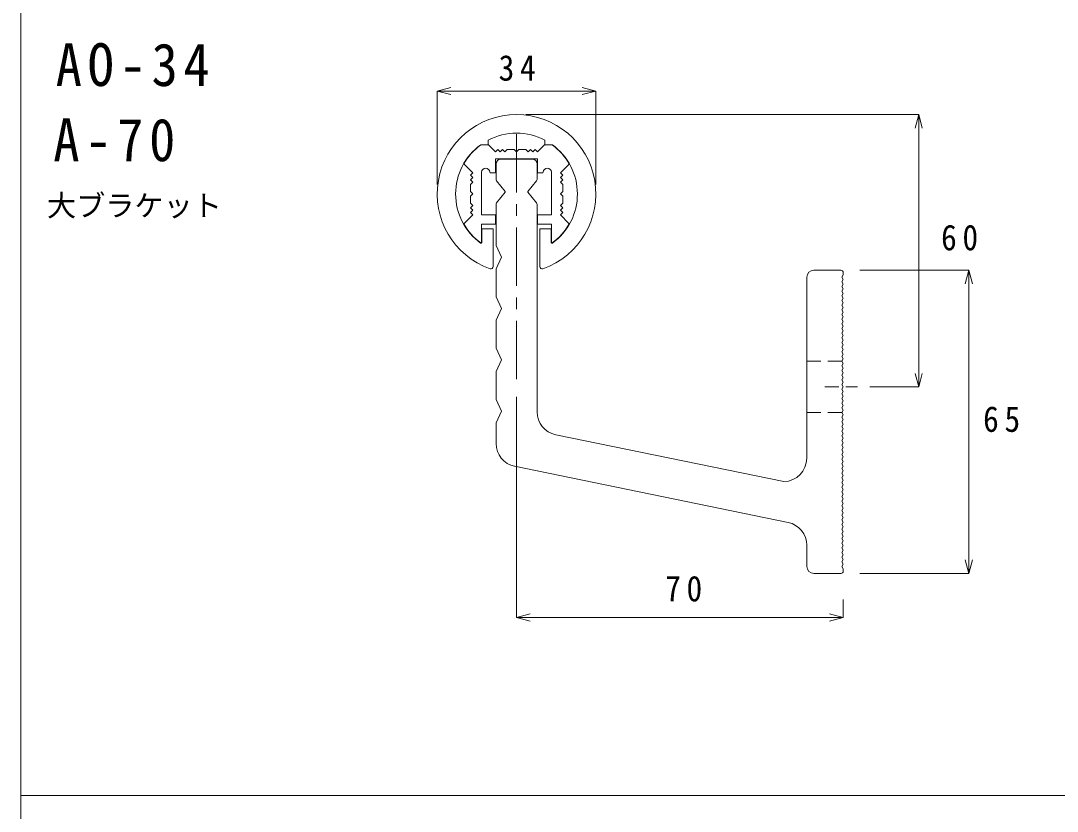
# Model space of a CAD drawing. Units: millimetres, scale not verified, with parts at other scales. Extents: x -3793 to 2769, y -1367 to 1367.
# Drawn here: x -1974 to -1086, y -695 to -18 of the extents above; entities that cross this region are included whole.
import ezdxf
from ezdxf.enums import TextEntityAlignment as Align

# ---------------------------------------------------------------- set-up
doc = ezdxf.new("R2010")
doc.units = ezdxf.units.MM
doc.header["$LTSCALE"] = 10
doc.linetypes.add('CHAIN1', pattern=[8, 5, -1, 1, -1])
doc.linetypes.add('DASHED1', pattern=[1.8, 1.2, -0.6])
doc.layers.add('0-F_外枠', color=7, linetype='Continuous', lineweight=18)
doc.styles.add('ＭＳ ゴシック', font='')
doc.styles.get('ＭＳ ゴシック').set_extended_font_data('MS Gothic')

msp = doc.modelspace()

# ---------------------------------------------------------------- linework, layer by layer
at = {"layer": '0-F_外枠', "color": 3, "lineweight": 9}
for p, q in [((-1617.01, -78), (-1605.42, -74.89)), ((-1617.01, -78), (-1481.01, -78)), ((-1617.01, -78), (-1605.42, -81.11)), ((-1617.01, -78), (-1617.01, -158.24)), ((-1481.01, -78), (-1492.61, -74.89)), ((-1481.01, -78), (-1492.61, -81.11)), ((-1481.01, -78), (-1481.01, -158.24)), ((-1204.29, -98.24), (-1541.01, -98.24)), ((-1204.29, -98.24), (-1207.4, -109.83)), ((-1204.29, -98.24), (-1204.29, -331.65)), ((-1204.29, -98.24), (-1201.19, -109.83)), ((-1161.39, -231.65), (-1254.61, -231.65)), ((-1161.39, -231.65), (-1164.49, -243.24)), ((-1161.39, -491.65), (-1161.39, -231.65)), ((-1161.39, -231.65), (-1158.28, -243.24)), ((-1204.29, -331.65), (-1207.4, -320.06)), ((-1204.29, -331.65), (-1201.19, -320.06)), ((-1204.29, -331.65), (-1246.21, -331.65)), ((-1549.01, -529.41), (-1549.01, -340.18)), ((-1161.39, -491.65), (-1164.49, -480.06)), ((-1161.39, -491.65), (-1158.28, -480.06)), ((-1161.39, -491.65), (-1254.61, -491.65)), ((-1269.01, -529.41), (-1269.01, -513.87)), ((-1549.01, -529.41), (-1537.42, -526.31)), ((-1549.01, -529.41), (-1537.42, -532.52)), ((-1549.01, -529.41), (-1269.01, -529.41)), ((-1269.01, -529.41), (-1280.61, -526.31)), ((-1269.01, -529.41), (-1280.61, -532.52))]:
    msp.add_line(p, q, dxfattribs=at)
at = {"layer": '0-F_外枠', "color": 5, "linetype": 'CHAIN1'}
msp.add_line((-1549.01, -115.04), (-1549.01, -328.18), dxfattribs=at)
at = {"layer": '0-F_外枠'}
for p, q in [((-1579.74, -124.04), (-1573.21, -124.04)), ((-1573.01, -124.24), (-1579.67, -124.24)), ((-1573.21, -124.04), (-1573.21, -119.98)), ((-1567.01, -130.24), (-1573.01, -124.24)), ((-1531.01, -130.24), (-1525.01, -124.24)), ((-1525.01, -124.24), (-1518.36, -124.24)), ((-1524.81, -124.04), (-1524.81, -119.98)), ((-1518.29, -124.04), (-1524.81, -124.04)), ((-1567.01, -130.24), (-1565.01, -128.24)), ((-1563.01, -130.24), (-1565.01, -128.24)), ((-1561.01, -128.24), (-1563.01, -130.24)), ((-1551.01, -128.24), (-1557.01, -128.24)), ((-1551.01, -128.24), (-1549.01, -130.24)), ((-1547.01, -128.24), (-1549.01, -130.24)), ((-1547.01, -128.24), (-1541.01, -128.24)), ((-1541.01, -128.24), (-1539.01, -130.24)), ((-1539.01, -130.24), (-1537.01, -128.24)), ((-1537.01, -128.24), (-1535.01, -130.24)), ((-1535.01, -130.24), (-1533.01, -128.24)), ((-1531.01, -130.24), (-1533.01, -128.24)), ((-1594.04, -140.81), (-1594.25, -140.6)), ((-1586.61, -148.24), (-1594.04, -140.81)), ((-1567.01, -147.44), (-1567.01, -136.24)), ((-1567.01, -136.24), (-1549.01, -136.24)), ((-1566.61, -140.44), (-1566.61, -153.73)), ((-1558.35, -136.44), (-1562.61, -136.44)), ((-1557.75, -136.44), (-1562.01, -136.44)), ((-1549.01, -136.44), (-1562, -136.44)), ((-1536.01, -136.44), (-1561.4, -136.44)), ((-1531.01, -136.24), (-1549.01, -136.24)), ((-1549.01, -136.44), (-1536.03, -136.44)), ((-1539.68, -136.44), (-1535.41, -136.44)), ((-1531.41, -140.44), (-1531.41, -153.73)), ((-1531.01, -147.44), (-1531.01, -136.24)), ((-1586.61, -148.24), (-1588.61, -150.24)), ((-1588.61, -150.24), (-1586.61, -152.24)), ((-1567.81, -148.24), (-1571.01, -148.24)), ((-1530.21, -148.24), (-1527.01, -148.24)), ((-1519.01, -184.24), (-1519.01, -147.49)), ((-1586.61, -152.24), (-1588.61, -154.24)), ((-1588.61, -154.24), (-1586.61, -156.24)), ((-1586.61, -156.24), (-1588.61, -158.24)), ((-1588.61, -164.24), (-1588.61, -158.24)), ((-1558.81, -164.19), (-1566.18, -154.98)), ((-1539.21, -164.19), (-1531.85, -154.98)), ((-1511.41, -156.24), (-1509.41, -158.24)), ((-1509.41, -164.24), (-1509.41, -158.24)), ((-1588.61, -164.24), (-1586.61, -166.24)), ((-1588.61, -168.24), (-1586.61, -166.24)), ((-1588.61, -168.24), (-1588.61, -174.24)), ((-1558.81, -164.69), (-1566.18, -173.89)), ((-1539.21, -164.69), (-1531.85, -173.89)), ((-1509.41, -164.24), (-1511.41, -166.24)), ((-1509.41, -168.24), (-1511.41, -166.24)), ((-1509.41, -168.24), (-1509.41, -174.24)), ((-1586.61, -176.24), (-1588.61, -174.24)), ((-1588.61, -178.24), (-1586.61, -176.24)), ((-1566.61, -175.14), (-1566.61, -210.44)), ((-1531.41, -353.06), (-1531.41, -175.14)), ((-1511.41, -176.24), (-1509.41, -174.24)), ((-1586.61, -184.24), (-1593.84, -191.46)), ((-1586.61, -180.24), (-1588.61, -178.24)), ((-1588.61, -182.24), (-1586.61, -180.24)), ((-1586.61, -184.24), (-1588.61, -182.24)), ((-1567.01, -184.24), (-1567.01, -192.24)), ((-1531.01, -184.24), (-1519.01, -184.24)), ((-1594.17, -191.79), (-1594.25, -191.87)), ((-1593.84, -191.46), (-1594.17, -191.79)), ((-1567.01, -192.24), (-1579.01, -192.24)), ((-1579.01, -192.24), (-1579.01, -207.93)), ((-1519.01, -192.24), (-1519.01, -207.93)), ((-1578.81, -196.24), (-1578.81, -207.93)), ((-1569.01, -196.24), (-1578.81, -196.24)), ((-1569.01, -228.46), (-1569.01, -196.24)), ((-1529.01, -228.46), (-1529.01, -196.24)), ((-1529.01, -196.24), (-1519.21, -196.24)), ((-1519.21, -196.24), (-1519.21, -207.93)), ((-1561.81, -220.44), (-1566.61, -210.44)), ((-1561.81, -220.44), (-1566.61, -230.44)), ((-1566.61, -230.44), (-1566.61, -254.44)), ((-1300.21, -392.82), (-1300.21, -237.65)), ((-1271.01, -231.65), (-1294.21, -231.65)), ((-1269.01, -235.65), (-1269.01, -233.65)), ((-1561.81, -264.44), (-1566.61, -254.44)), ((-1561.81, -264.44), (-1566.61, -274.44)), ((-1566.61, -274.44), (-1566.61, -298.44)), ((-1561.81, -308.44), (-1566.61, -298.44)), ((-1561.81, -308.44), (-1566.61, -318.44)), ((-1566.61, -318.44), (-1566.61, -342.44)), ((-1561.81, -352.44), (-1566.61, -342.44)), ((-1561.81, -352.44), (-1566.61, -362.44)), ((-1566.61, -380.13), (-1566.61, -362.44)), ((-1319.86, -412.82), (-1515.44, -372.65)), ((-1316.19, -447.88), (-1550.64, -399.72)), ((-1300.21, -467.44), (-1300.21, -485.65)), ((-1269.01, -487.65), (-1269.01, -489.65)), ((-1271.01, -491.65), (-1294.21, -491.65)), ((1273.23, -682), (-1974, -682))]:
    msp.add_line(p, q, dxfattribs=at)
at = {"layer": '0-F_外枠', "color": 5, "linetype": 'DASHED1'}
for p, q in [((-1300.21, -309.65), (-1270.21, -309.65)), ((-1284.61, -331.65), (-1256.61, -331.65)), ((-1300.21, -353.65), (-1270.21, -353.65))]:
    msp.add_line(p, q, dxfattribs=at)
at = {"layer": '0-F_外枠'}
msp.add_lwpolyline([(-1974, -1366.99), (1973.99, -1366.99), (1973.99, 1367), (-1974, 1367)], close=True, dxfattribs=at)
for points in [[(-1557.01, -128.24), (-1559.01, -130.24), (-1561.01, -128.24)], [(-1511.41, -148.24), (-1503.99, -140.81), (-1503.78, -140.6)], [(-1567.01, -184.24), (-1579.01, -184.24), (-1579.01, -147.49)], [(-1511.41, -148.24), (-1509.41, -150.24), (-1511.41, -152.24), (-1509.41, -154.24), (-1511.41, -156.24)], [(-1511.41, -184.24), (-1509.41, -182.24), (-1511.41, -180.24), (-1509.41, -178.24), (-1511.41, -176.24)], [(-1531.01, -184.24), (-1531.01, -192.24), (-1519.01, -192.24)], [(-1511.41, -184.24), (-1504.19, -191.46), (-1503.86, -191.79), (-1503.78, -191.87)], [(-1270.21, -253.65), (-1269.01, -251.65), (-1270.21, -249.65), (-1269.01, -247.65), (-1270.21, -245.65), (-1269.01, -243.65), (-1270.21, -241.65), (-1269.01, -239.65), (-1270.21, -237.65), (-1269.01, -235.65)], [(-1269.01, -331.65), (-1270.21, -329.65), (-1269.01, -327.65), (-1270.21, -325.65), (-1269.01, -323.65), (-1270.21, -321.65), (-1269.01, -319.65), (-1270.21, -317.65), (-1269.01, -315.65), (-1270.21, -313.65), (-1269.01, -311.65), (-1270.21, -309.65), (-1269.01, -307.65), (-1270.21, -305.65), (-1269.01, -303.65), (-1270.21, -301.65), (-1269.01, -299.65), (-1270.21, -297.65), (-1269.01, -295.65), (-1270.21, -293.65), (-1269.01, -291.65), (-1270.21, -289.65), (-1269.01, -287.65), (-1270.21, -285.65), (-1269.01, -283.65), (-1270.21, -281.65), (-1269.01, -279.65), (-1270.21, -277.65), (-1269.01, -275.65), (-1270.21, -273.65), (-1269.01, -271.65), (-1270.21, -269.65), (-1269.01, -267.65), (-1270.21, -265.65), (-1269.01, -263.65), (-1270.21, -261.65), (-1269.01, -259.65), (-1270.21, -257.65), (-1269.01, -255.65), (-1270.21, -253.65)], [(-1270.21, -409.65), (-1269.01, -407.65), (-1270.21, -405.65), (-1269.01, -403.65), (-1270.21, -401.65), (-1269.01, -399.65), (-1270.21, -397.65), (-1269.01, -395.65), (-1270.21, -393.65), (-1269.01, -391.65), (-1270.21, -389.65), (-1269.01, -387.65), (-1270.21, -385.65), (-1269.01, -383.65), (-1270.21, -381.65), (-1269.01, -379.65), (-1270.21, -377.65), (-1269.01, -375.65), (-1270.21, -373.65), (-1269.01, -371.65), (-1270.21, -369.65), (-1269.01, -367.65), (-1270.21, -365.65), (-1269.01, -363.65), (-1270.21, -361.65), (-1269.01, -359.65), (-1270.21, -357.65), (-1269.01, -355.65), (-1270.21, -353.65), (-1269.01, -351.65), (-1270.21, -349.65), (-1269.01, -347.65), (-1270.21, -345.65), (-1269.01, -343.65), (-1270.21, -341.65), (-1269.01, -339.65), (-1270.21, -337.65), (-1269.01, -335.65), (-1270.21, -333.65), (-1269.01, -331.65)], [(-1269.01, -487.65), (-1270.21, -485.65), (-1269.01, -483.65), (-1270.21, -481.65), (-1269.01, -479.65), (-1270.21, -477.65), (-1269.01, -475.65), (-1270.21, -473.65), (-1269.01, -471.65), (-1270.21, -469.65), (-1269.01, -467.65), (-1270.21, -465.65), (-1269.01, -463.65), (-1270.21, -461.65), (-1269.01, -459.65), (-1270.21, -457.65), (-1269.01, -455.65), (-1270.21, -453.65), (-1269.01, -451.65), (-1270.21, -449.65), (-1269.01, -447.65), (-1270.21, -445.65), (-1269.01, -443.65), (-1270.21, -441.65), (-1269.01, -439.65), (-1270.21, -437.65), (-1269.01, -435.65), (-1270.21, -433.65), (-1269.01, -431.65), (-1270.21, -429.65), (-1269.01, -427.65), (-1270.21, -425.65), (-1269.01, -423.65), (-1270.21, -421.65), (-1269.01, -419.65), (-1270.21, -417.65), (-1269.01, -415.65), (-1270.21, -413.65), (-1269.01, -411.65), (-1270.21, -409.65)]]:
    msp.add_lwpolyline(points, dxfattribs=at)
for centre, radius, start, end in [((-1549.01, -166.24), 68, 90, 250.52878), ((-1549.01, -166.24), 68, 289.47122, 90), ((-1549.01, -166.24), 52.2, 90, 117.61975), ((-1549.01, -166.24), 52.2, 62.38025, 90), ((-1549.01, -166.24), 52.2, 126.05727, 233.90348), ((-1549.01, -166.24), 52, 126.12893, 150.41967), ((-1549.01, -166.24), 52, 29.58033, 53.87107), ((-1549.01, -166.24), 52.2, 306.09652, 53.94273), ((-1562.61, -140.44), 4, 90, 180), ((-1535.41, -140.44), 4, 0, 90), ((-1575.41, -147.86), 3.62, 5.45262, 173.80057), ((-1578.81, -147.49), 0.2, 173.80057, 180), ((-1571.01, -147.44), 0.8, 185.45262, 270), ((-1567.81, -147.44), 0.8, 270, 0), ((-1530.21, -147.44), 0.8, 180, 270), ((-1527.01, -147.44), 0.8, 270, 354.54738), ((-1522.61, -147.86), 3.62, 6.19943, 174.54738), ((-1519.21, -147.49), 0.2, 0, 6.19943), ((-1564.61, -153.73), 2, 180, 218.65981), ((-1533.41, -153.73), 2, 321.34019, 0), ((-1559.13, -164.44), 0.4, 321.34019, 38.65981), ((-1538.9, -164.44), 0.4, 141.34019, 218.65981), ((-1564.61, -175.14), 2, 141.34019, 180), ((-1533.41, -175.14), 2, 0, 38.65981), ((-1549.01, -166.24), 52, 209.54242, 233.90348), ((-1549.01, -166.24), 52, 306.09652, 330.45758), ((-1579.41, -207.93), 0.6, 233.90348, 0), ((-1579.41, -207.93), 0.4, 233.90348, 0), ((-1518.61, -207.93), 0.6, 180, 306.09652), ((-1518.61, -207.93), 0.4, 180, 306.09652), ((-1571.01, -228.46), 2, 250.52878, 0), ((-1527.01, -228.46), 2, 180, 289.47122), ((-1294.21, -237.65), 6, 90, 180), ((-1271.01, -233.65), 2, 0, 90), ((-1511.41, -353.06), 20, 180, 258.39203), ((-1546.61, -380.13), 20, 180, 258.39203), ((-1320.21, -392.82), 20, 271.00842, 0), ((-1320.21, -467.47), 20, 0.07789, 78.39203), ((-1294.21, -485.65), 6, 180, 270), ((-1271.01, -489.65), 2, 270, 0)]:
    msp.add_arc(centre, radius, start, end, dxfattribs=at)

# ---------------------------------------------------------------- texts
at = {"layer": '0-F_外枠', "color": 2, "style": 'ＭＳ ゴシック'}
msp.add_text('大ブラケット', height=18.33, dxfattribs=at).set_placement((-1951.52, -190.87), align=Align.BOTTOM_LEFT)
at = {"layer": '0-F_外枠', "color": 2, "attachment_point": 7, "style": 'ＭＳ ゴシック'}
for s, insert, char_height in [('\\T1.22;\\W0.9;AO-34', (-1944, -74.3), 36.66), ('\\T1.36;\\W0.9;34', (-1564.37, -69.48), 21.99), ('\\T1.22;\\W0.9;A-70', (-1946.08, -138.73), 36.66), ('\\T1.36;\\W0.9;60', (-1185.1, -214.9), 21.99), ('\\T1.36;\\W0.9;65', (-1149.09, -370.56), 21.99), ('\\T1.36;\\W0.9;70', (-1421.62, -515.91), 21.99)]:
    msp.add_mtext(s, dxfattribs=dict(at, insert=insert, char_height=char_height))

doc.saveas('drawing.dxf')
